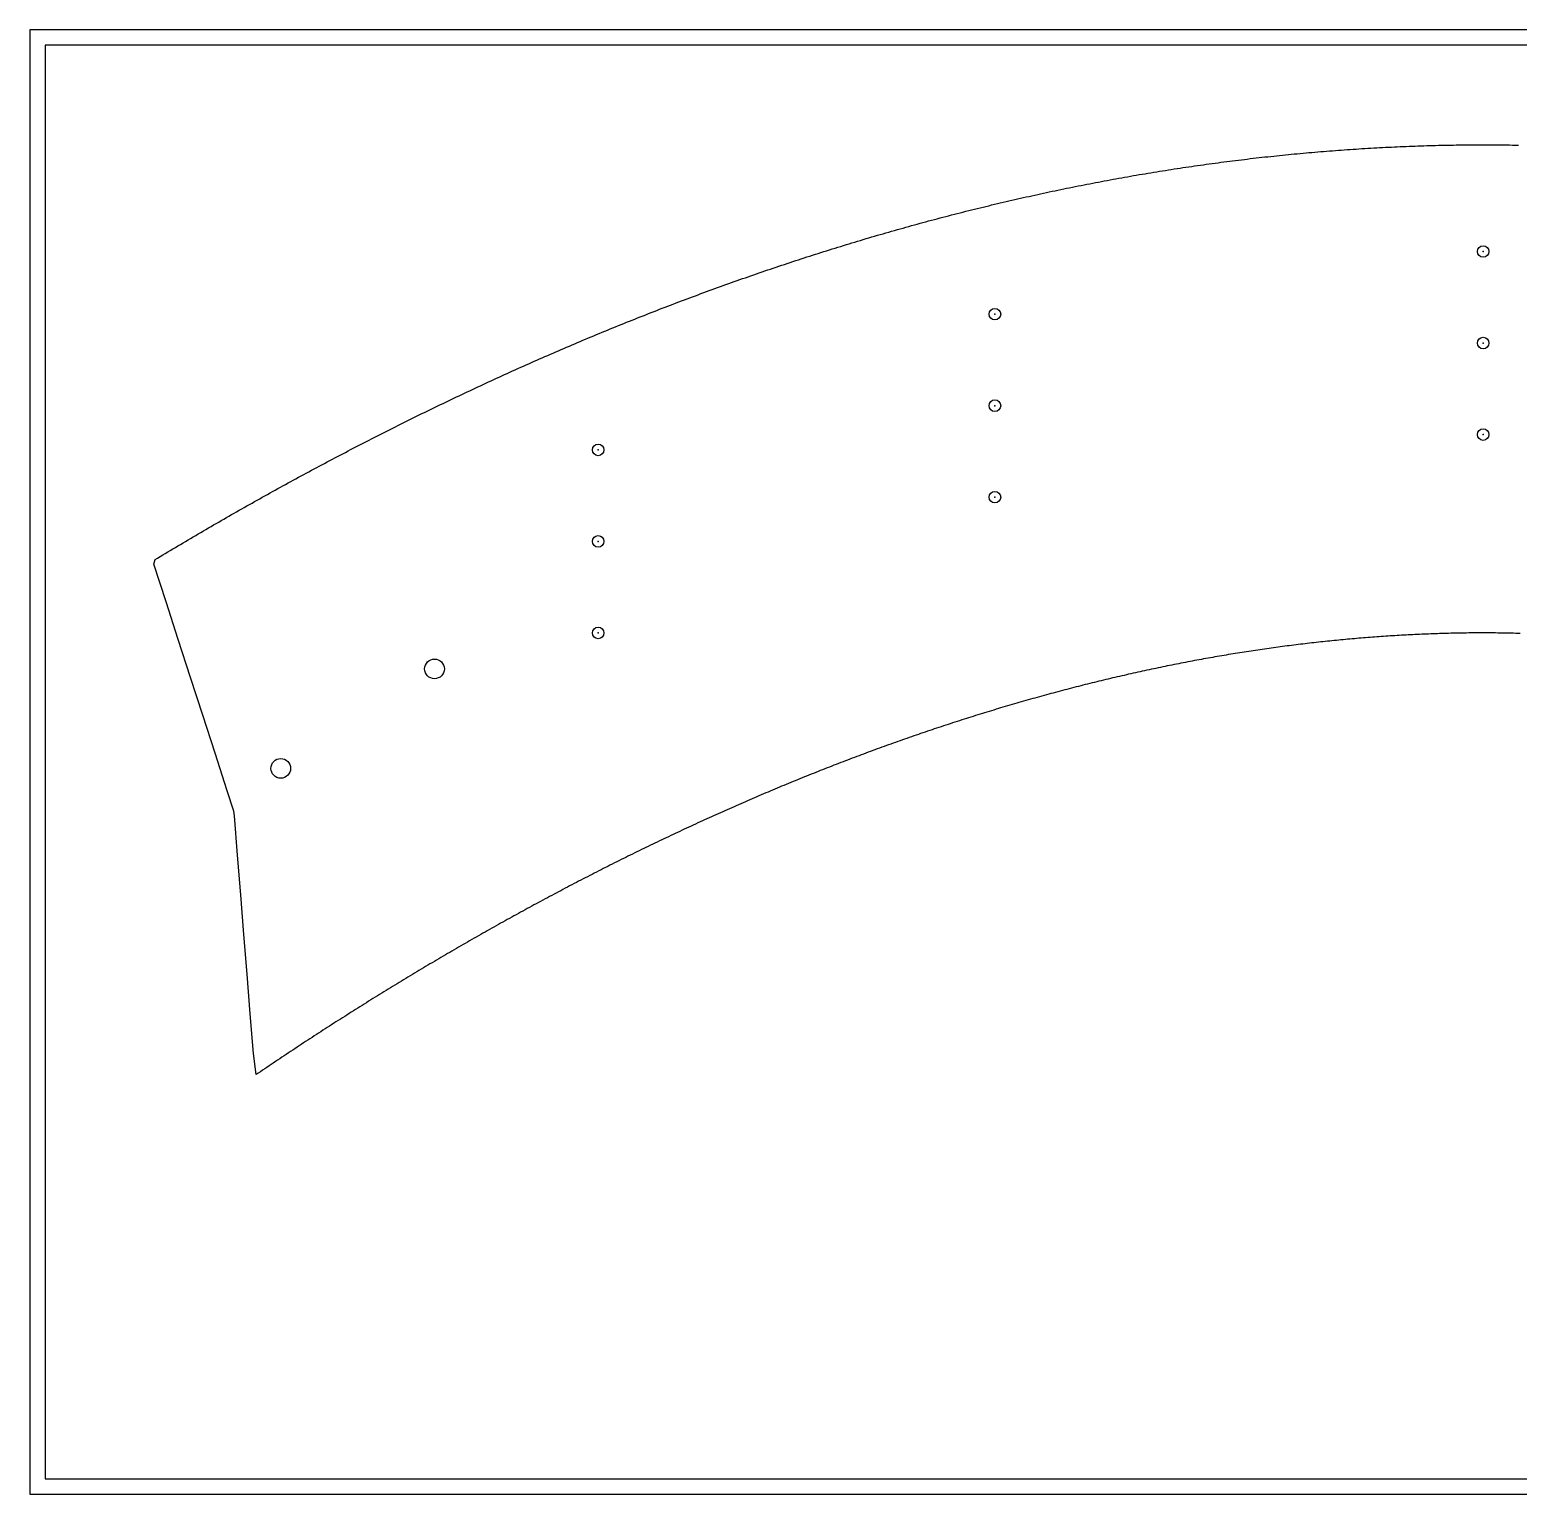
# Model space of a CAD drawing. Extents: x 15 to 497, y 19 to 601.
# Drawn here: x 23.4 to 72.18, y 18.99 to 66.99 of the extents above; entities that cross this region are included whole.
import ezdxf

# ---------------------------------------------------------------- set-up
doc = ezdxf.new("R2010")
doc.units = 0
doc.header["$PDMODE"] = 32
doc.header["$PDSIZE"] = 0.38
doc.layers.get('0').update_dxf_attribs({"linetype": 'CONTINUOUS'})
for name, color, linetype in [('CUT_SHEET', 1, 'CONTINUOUS'), ('DRILLING', 3, 'CONTINUOUS'), ('ENGRAVE', 4, 'CONTINUOUS')]:
    doc.layers.add(name, color=color, linetype=linetype)

# ---------------------------------------------------------------- blocks, each defined once
blk = doc.blocks.new('*U833')
at = {"layer": 'ENGRAVE'}
blk.add_point((0, 0), dxfattribs=at)
blk = doc.blocks.new('*U834')
at = {"layer": 'ENGRAVE', "color": 0, "linetype": 'BYBLOCK'}
for p in [(0, 0), (3, 0), (6, 0)]:
    blk.add_blockref('*U833', p, dxfattribs=at)
blk = doc.blocks.new('*U835')
at = {"layer": 'ENGRAVE'}
blk.add_point((0, 0), dxfattribs=at)
blk = doc.blocks.new('*U836')
at = {"layer": 'ENGRAVE', "color": 0, "linetype": 'BYBLOCK'}
for p in [(0, 0), (3, 0), (6, 0)]:
    blk.add_blockref('*U835', p, dxfattribs=at)
blk = doc.blocks.new('*U837')
at = {"layer": 'ENGRAVE'}
blk.add_point((0, 0), dxfattribs=at)
blk = doc.blocks.new('*U838')
at = {"layer": 'ENGRAVE', "color": 0, "linetype": 'BYBLOCK'}
for p in [(0, 0), (3, 0), (6, 0)]:
    blk.add_blockref('*U837', p, dxfattribs=at)

msp = doc.modelspace()

# ---------------------------------------------------------------- linework, layer by layer
for points in [[(30.1105, 41.2281, 0), (30.0868, 41.3788, 0), (29.8761, 42.0407, 0), (29.475, 43.28, 0), (29.074, 44.5193, 0), (28.673, 45.7585, 0), (28.2719, 46.9978, 0), (27.8709, 48.2371, 0), (27.4699, 49.4764, 0), (27.513, 49.6238, 0), (27.5958, 49.6738, 0), (27.6787, 49.7238, 0), (27.7616, 49.7736, 0), (27.8445, 49.8234, 0), (27.9275, 49.8732, 0), (28.0105, 49.9229, 0), (28.0935, 49.9725, 0), (28.1766, 50.022, 0), (28.2597, 50.0715, 0), (28.3429, 50.1209, 0), (28.4261, 50.1702, 0), (28.5093, 50.2195, 0), (28.5926, 50.2687, 0), (28.676, 50.3179, 0), (28.7593, 50.3669, 0), (28.8427, 50.4159, 0), (28.9262, 50.4649, 0), (29.0097, 50.5137, 0), (29.0932, 50.5625, 0), (29.1767, 50.6113, 0), (29.2603, 50.6599, 0), (29.344, 50.7085, 0), (29.4277, 50.757, 0), (29.5114, 50.8055, 0), (29.5952, 50.8539, 0), (29.679, 50.9022, 0), (29.7628, 50.9504, 0), (29.8467, 50.9986, 0), (29.9306, 51.0467, 0), (30.0146, 51.0948, 0), (30.0986, 51.1427, 0), (30.1826, 51.1906, 0), (30.2667, 51.2385, 0), (30.3508, 51.2862, 0), (30.435, 51.3339, 0), (30.5192, 51.3815, 0), (30.6034, 51.4291, 0), (30.6877, 51.4765, 0), (30.7721, 51.5239, 0), (30.8564, 51.5713, 0), (30.9408, 51.6185, 0), (31.0253, 51.6657, 0), (31.1097, 51.7129, 0), (31.1943, 51.7599, 0), (31.2788, 51.8069, 0), (31.3634, 51.8538, 0), (31.4481, 51.9006, 0), (31.5327, 51.9474, 0), (31.6175, 51.9941, 0), (31.7022, 52.0407, 0), (31.787, 52.0873, 0), (31.8719, 52.1337, 0), (31.9567, 52.1801, 0), (32.0416, 52.2265, 0), (32.1266, 52.2727, 0), (32.2116, 52.3189, 0), (32.2966, 52.365, 0), (32.3817, 52.4111, 0), (32.4668, 52.457, 0), (32.552, 52.5029, 0), (32.6372, 52.5488, 0), (32.7224, 52.5945, 0), (32.8077, 52.6402, 0), (32.893, 52.6858, 0), (32.9784, 52.7313, 0), (33.0638, 52.7768, 0), (33.1492, 52.8221, 0), (33.2347, 52.8674, 0), (33.3202, 52.9127, 0), (33.4057, 52.9578, 0), (33.4913, 53.0029, 0), (33.577, 53.0479, 0), (33.6626, 53.0928, 0), (33.7484, 53.1377, 0), (33.8341, 53.1825, 0), (33.9199, 53.2272, 0), (34.0057, 53.2718, 0), (34.0916, 53.3164, 0), (34.1775, 53.3609, 0), (34.2635, 53.4053, 0), (34.3494, 53.4496, 0), (34.4355, 53.4938, 0), (34.5215, 53.538, 0), (34.6076, 53.5821, 0), (34.6938, 53.6261, 0), (34.78, 53.6701, 0), (34.8662, 53.714, 0), (34.9525, 53.7578, 0), (35.0388, 53.8015, 0), (35.1251, 53.8451, 0), (35.2115, 53.8887, 0), (35.2979, 53.9322, 0), (35.3844, 53.9756, 0), (35.4709, 54.0189, 0), (35.5574, 54.0621, 0), (35.644, 54.1053, 0), (35.7306, 54.1484, 0), (35.8173, 54.1914, 0), (35.904, 54.2343, 0), (35.9907, 54.2772, 0), (36.0775, 54.32, 0), (36.1643, 54.3627, 0), (36.2511, 54.4053, 0), (36.338, 54.4478, 0), (36.4249, 54.4903, 0), (36.5119, 54.5327, 0), (36.5989, 54.575, 0), (36.6859, 54.6172, 0), (36.773, 54.6593, 0), (36.8601, 54.7014, 0), (36.9473, 54.7433, 0), (37.0345, 54.7852, 0), (37.1217, 54.827, 0), (37.209, 54.8688, 0), (37.2963, 54.9104, 0), (37.3837, 54.952, 0), (37.4711, 54.9935, 0), (37.5585, 55.0349, 0), (37.646, 55.0762, 0), (37.7335, 55.1174, 0), (37.821, 55.1586, 0), (37.9086, 55.1997, 0), (37.9962, 55.2407, 0), (38.0839, 55.2816, 0), (38.1716, 55.3224, 0), (38.2593, 55.3632, 0), (38.3471, 55.4038, 0), (38.4349, 55.4444, 0), (38.5227, 55.4849, 0), (38.6106, 55.5253, 0), (38.6985, 55.5656, 0), (38.7865, 55.6059, 0), (38.8745, 55.646, 0), (38.9625, 55.6861, 0), (39.0506, 55.7261, 0), (39.1387, 55.766, 0), (39.2269, 55.8058, 0), (39.3151, 55.8455, 0), (39.4033, 55.8852, 0), (39.4916, 55.9247, 0), (39.5799, 55.9642, 0), (39.6682, 56.0036, 0), (39.7566, 56.0429, 0), (39.845, 56.0821, 0), (39.9334, 56.1212, 0), (40.0219, 56.1603, 0), (40.1105, 56.1992, 0), (40.199, 56.2381, 0), (40.2876, 56.2769, 0), (40.3763, 56.3156, 0), (40.4649, 56.3542, 0), (40.5537, 56.3927, 0), (40.6424, 56.4312, 0), (40.7312, 56.4695, 0), (40.82, 56.5078, 0), (40.9089, 56.5459, 0), (40.9978, 56.584, 0), (41.0867, 56.622, 0), (41.1757, 56.6599, 0), (41.2647, 56.6977, 0), (41.3538, 56.7355, 0), (41.4428, 56.7731, 0), (41.532, 56.8107, 0), (41.6211, 56.8481, 0), (41.7103, 56.8855, 0), (41.7996, 56.9228, 0), (41.8888, 56.96, 0), (41.9781, 56.9971, 0), (42.0675, 57.0341, 0), (42.1569, 57.071, 0), (42.2463, 57.1078, 0), (42.3357, 57.1446, 0), (42.4252, 57.1812, 0), (42.5148, 57.2178, 0), (42.6043, 57.2542, 0), (42.6939, 57.2906, 0), (42.7836, 57.3269, 0), (42.8732, 57.3631, 0), (42.9629, 57.3992, 0), (43.0527, 57.4352, 0), (43.1425, 57.4711, 0), (43.2323, 57.5069, 0), (43.3222, 57.5426, 0), (43.4121, 57.5783, 0), (43.502, 57.6138, 0), (43.592, 57.6493, 0), (43.682, 57.6846, 0), (43.772, 57.7199, 0), (43.8621, 57.7551, 0), (43.9522, 57.7902, 0), (44.0423, 57.8251, 0), (44.1325, 57.86, 0), (44.2227, 57.8948, 0), (44.313, 57.9295, 0), (44.4033, 57.9641, 0), (44.4936, 57.9987, 0), (44.584, 58.0331, 0), (44.6744, 58.0674, 0), (44.7648, 58.1016, 0), (44.8553, 58.1358, 0), (44.9458, 58.1698, 0), (45.0363, 58.2037, 0), (45.1269, 58.2376, 0), (45.2175, 58.2713, 0), (45.3082, 58.305, 0), (45.3989, 58.3385, 0), (45.4896, 58.372, 0), (45.5804, 58.4054, 0), (45.6712, 58.4386, 0), (45.762, 58.4718, 0), (45.8529, 58.5049, 0), (45.9438, 58.5378, 0), (46.0347, 58.5707, 0), (46.1257, 58.6035, 0), (46.2167, 58.6362, 0), (46.3077, 58.6688, 0), (46.3988, 58.7012, 0), (46.4899, 58.7336, 0), (46.5811, 58.7659, 0), (46.6723, 58.7981, 0), (46.7635, 58.8302, 0), (46.8548, 58.8622, 0), (46.9461, 58.8941, 0), (47.0374, 58.9259, 0), (47.1288, 58.9575, 0), (47.2202, 58.9891, 0), (47.3116, 59.0206, 0), (47.4031, 59.052, 0), (47.4946, 59.0833, 0), (47.5861, 59.1145, 0), (47.6777, 59.1456, 0), (47.7693, 59.1766, 0), (47.861, 59.2075, 0), (47.9526, 59.2383, 0), (48.0444, 59.2689, 0), (48.1361, 59.2995, 0), (48.2279, 59.33, 0), (48.3197, 59.3604, 0), (48.4116, 59.3907, 0), (48.5035, 59.4208, 0), (48.5954, 59.4509, 0), (48.6874, 59.4809, 0), (48.7794, 59.5107, 0), (48.8714, 59.5405, 0), (48.9635, 59.5702, 0), (49.0556, 59.5997, 0), (49.1477, 59.6292, 0), (49.2399, 59.6585, 0), (49.3321, 59.6878, 0), (49.4243, 59.7169, 0), (49.5166, 59.7459, 0), (49.6089, 59.7749, 0), (49.7013, 59.8037, 0), (49.7937, 59.8324, 0), (49.8861, 59.861, 0), (49.9785, 59.8896, 0), (50.071, 59.918, 0), (50.1635, 59.9463, 0), (50.2561, 59.9745, 0), (50.3487, 60.0026, 0), (50.4413, 60.0305, 0), (50.534, 60.0584, 0), (50.6267, 60.0862, 0), (50.7194, 60.1139, 0), (50.8121, 60.1414, 0), (50.9049, 60.1689, 0), (50.9978, 60.1962, 0), (51.0906, 60.2235, 0), (51.1835, 60.2506, 0), (51.2765, 60.2776, 0), (51.3694, 60.3045, 0), (51.4624, 60.3313, 0), (51.5555, 60.358, 0), (51.6485, 60.3846, 0), (51.7416, 60.4111, 0), (51.8348, 60.4375, 0), (51.9279, 60.4637, 0), (52.0211, 60.4899, 0), (52.1144, 60.5159, 0), (52.2076, 60.5419, 0), (52.3009, 60.5677, 0), (52.3942, 60.5934, 0), (52.4876, 60.619, 0), (52.581, 60.6445, 0), (52.6744, 60.6699, 0), (52.7678, 60.6951, 0), (52.8613, 60.7203, 0), (52.9548, 60.7453, 0), (53.0484, 60.7703, 0), (53.142, 60.7951, 0), (53.2356, 60.8198, 0), (53.3292, 60.8444, 0), (53.4229, 60.8688, 0), (53.5166, 60.8932, 0), (53.6103, 60.9175, 0), (53.7041, 60.9416, 0), (53.7978, 60.9656, 0), (53.8917, 60.9895, 0), (53.9855, 61.0133, 0), (54.0794, 61.037, 0), (54.1733, 61.0606, 0), (54.2672, 61.084, 0), (54.3612, 61.1074, 0), (54.4552, 61.1306, 0), (54.5492, 61.1537, 0), (54.6432, 61.1767, 0), (54.7373, 61.1995, 0), (54.8314, 61.2223, 0), (54.9256, 61.2449, 0), (55.0197, 61.2674, 0), (55.1139, 61.2898, 0), (55.2081, 61.3121, 0), (55.3024, 61.3343, 0), (55.3967, 61.3563, 0), (55.491, 61.3783, 0), (55.5853, 61.4001, 0), (55.6796, 61.4218, 0), (55.774, 61.4433, 0), (55.8684, 61.4648, 0), (55.9629, 61.4861, 0), (56.0573, 61.5074, 0), (56.1518, 61.5284, 0), (56.2463, 61.5494, 0), (56.3409, 61.5703, 0), (56.4354, 61.591, 0), (56.53, 61.6116, 0), (56.6246, 61.6321, 0), (56.7193, 61.6525, 0), (56.8139, 61.6727, 0), (56.9086, 61.6929, 0), (57.0033, 61.7129, 0), (57.0981, 61.7328, 0), (57.1929, 61.7525, 0), (57.2877, 61.7722, 0), (57.3825, 61.7917, 0), (57.4773, 61.8111, 0), (57.5722, 61.8303, 0), (57.6671, 61.8495, 0), (57.762, 61.8685, 0), (57.8569, 61.8874, 0), (57.9519, 61.9062, 0), (58.0469, 61.9248, 0), (58.1419, 61.9434, 0), (58.2369, 61.9618, 0), (58.3319, 61.98, 0), (58.427, 61.9982, 0), (58.5221, 62.0162, 0), (58.6172, 62.0341, 0), (58.7124, 62.0519, 0), (58.8075, 62.0695, 0), (58.9027, 62.087, 0), (58.9979, 62.1044, 0), (59.0932, 62.1217, 0), (59.1884, 62.1388, 0), (59.2837, 62.1558, 0), (59.379, 62.1727, 0), (59.4743, 62.1895, 0), (59.5697, 62.2061, 0), (59.665, 62.2226, 0), (59.7604, 62.239, 0), (59.8558, 62.2552, 0), (59.9512, 62.2713, 0), (60.0467, 62.2873, 0), (60.1421, 62.3031, 0), (60.2376, 62.3189, 0), (60.3331, 62.3345, 0), (60.4286, 62.3499, 0), (60.5242, 62.3653, 0), (60.6197, 62.3805, 0), (60.7153, 62.3955, 0), (60.8109, 62.4105, 0), (60.9066, 62.4253, 0), (61.0022, 62.4399, 0), (61.0979, 62.4545, 0), (61.1935, 62.4689, 0), (61.2892, 62.4832, 0), (61.3849, 62.4973, 0), (61.4807, 62.5113, 0), (61.5764, 62.5252, 0), (61.6722, 62.539, 0), (61.768, 62.5526, 0), (61.8638, 62.566, 0), (61.9596, 62.5794, 0), (62.0555, 62.5926, 0), (62.1513, 62.6057, 0), (62.2472, 62.6186, 0), (62.3431, 62.6314, 0), (62.439, 62.6441, 0), (62.5349, 62.6566, 0), (62.6309, 62.669, 0), (62.7268, 62.6813, 0), (62.8228, 62.6934, 0), (62.9188, 62.7054, 0), (63.0148, 62.7173, 0), (63.1108, 62.729, 0), (63.2069, 62.7406, 0), (63.3029, 62.752, 0), (63.399, 62.7633, 0), (63.4951, 62.7745, 0), (63.5912, 62.7855, 0), (63.6873, 62.7965, 0), (63.7834, 62.8072, 0), (63.8796, 62.8178, 0), (63.9757, 62.8283, 0), (64.0719, 62.8387, 0), (64.1681, 62.8489, 0), (64.2643, 62.859, 0), (64.3605, 62.8689, 0), (64.4567, 62.8787, 0), (64.553, 62.8884, 0), (64.6492, 62.8979, 0), (64.7455, 62.9073, 0), (64.8418, 62.9166, 0), (64.9381, 62.9257, 0), (65.0344, 62.9347, 0), (65.1307, 62.9435, 0), (65.227, 62.9522, 0), (65.3234, 62.9608, 0), (65.4198, 62.9692, 0), (65.5161, 62.9775, 0), (65.6125, 62.9857, 0), (65.7089, 62.9937, 0), (65.8053, 63.0016, 0), (65.9017, 63.0093, 0), (65.9981, 63.0169, 0), (66.0946, 63.0244, 0), (66.191, 63.0317, 0), (66.2875, 63.0389, 0), (66.384, 63.0459, 0), (66.4804, 63.0528, 0), (66.5769, 63.0596, 0), (66.6734, 63.0663, 0), (66.7699, 63.0727, 0), (66.8665, 63.0791, 0), (66.963, 63.0853, 0), (67.0595, 63.0914, 0), (67.1561, 63.0973, 0), (67.2526, 63.1031, 0), (67.3492, 63.1088, 0), (67.4458, 63.1143, 0), (67.5424, 63.1197, 0), (67.6389, 63.1249, 0), (67.7355, 63.13, 0), (67.8322, 63.135, 0), (67.9288, 63.1398, 0), (68.0254, 63.1445, 0), (68.122, 63.1491, 0), (68.2187, 63.1535, 0), (68.3153, 63.1577, 0), (68.412, 63.1618, 0), (68.5086, 63.1658, 0), (68.6053, 63.1697, 0), (68.702, 63.1734, 0), (68.7986, 63.1769, 0), (68.8953, 63.1804, 0), (68.992, 63.1837, 0), (69.0887, 63.1868, 0), (69.1854, 63.1898, 0), (69.2821, 63.1927, 0), (69.3788, 63.1954, 0), (69.4756, 63.198, 0), (69.5723, 63.2004, 0), (69.669, 63.2027, 0), (69.7658, 63.2049, 0), (69.8625, 63.2069, 0), (69.9592, 63.2088, 0), (70.056, 63.2105, 0), (70.1528, 63.2121, 0), (70.2495, 63.2135, 0), (70.3463, 63.2149, 0), (70.443, 63.216, 0), (70.5398, 63.2171, 0), (70.6366, 63.2179, 0), (70.7334, 63.2187, 0), (70.8301, 63.2193, 0), (70.9269, 63.2198, 0), (71.0237, 63.2201, 0), (71.1205, 63.2198, 0), (71.2173, 63.2194, 0), (71.314, 63.2188, 0), (71.4108, 63.2181, 0), (71.5076, 63.2172, 0), (71.6044, 63.2162, 0), (71.7011, 63.2151, 0), (71.7979, 63.2138, 0), (71.8946, 63.2123, 0), (71.9914, 63.2108, 0), (72.0882, 63.209, 0), (72.1849, 63.2072, 0)], [(72.2473, 47.2013, 0), (72.1739, 47.2033, 0), (72.1004, 47.2052, 0), (72.027, 47.2069, 0), (71.9535, 47.2085, 0), (71.8801, 47.2101, 0), (71.8067, 47.2115, 0), (71.7333, 47.2128, 0), (71.6599, 47.214, 0), (71.5864, 47.2151, 0), (71.513, 47.2161, 0), (71.4397, 47.217, 0), (71.3663, 47.2178, 0), (71.293, 47.2185, 0), (71.2198, 47.2191, 0), (71.1466, 47.2195, 0), (71.0735, 47.2199, 0), (71.0004, 47.2199, 0), (70.9273, 47.2196, 0), (70.8541, 47.2191, 0), (70.7809, 47.2186, 0), (70.7076, 47.2179, 0), (70.6342, 47.2172, 0), (70.5608, 47.2163, 0), (70.4874, 47.2153, 0), (70.414, 47.2142, 0), (70.3406, 47.213, 0), (70.2672, 47.2117, 0), (70.1938, 47.2103, 0), (70.1203, 47.2088, 0), (70.0469, 47.2072, 0), (69.9735, 47.2054, 0), (69.9, 47.2036, 0), (69.8266, 47.2016, 0), (69.7531, 47.1996, 0), (69.6796, 47.1974, 0), (69.6062, 47.1952, 0), (69.5327, 47.1928, 0), (69.4592, 47.1903, 0), (69.3857, 47.1877, 0), (69.3122, 47.185, 0), (69.2388, 47.1822, 0), (69.1653, 47.1793, 0), (69.0918, 47.1763, 0), (69.0183, 47.1732, 0), (68.9448, 47.1699, 0), (68.8712, 47.1666, 0), (68.7977, 47.1632, 0), (68.7242, 47.1596, 0), (68.6507, 47.1559, 0), (68.5772, 47.1522, 0), (68.5036, 47.1483, 0), (68.4301, 47.1443, 0), (68.3566, 47.1403, 0), (68.2831, 47.1361, 0), (68.2095, 47.1318, 0), (68.136, 47.1274, 0), (68.0624, 47.1229, 0), (67.9889, 47.1182, 0), (67.9154, 47.1135, 0), (67.8418, 47.1087, 0), (67.7683, 47.1038, 0), (67.6947, 47.0987, 0), (67.6212, 47.0936, 0), (67.5476, 47.0883, 0), (67.4741, 47.0829, 0), (67.4005, 47.0775, 0), (67.327, 47.0719, 0), (67.2534, 47.0662, 0), (67.1799, 47.0604, 0), (67.1063, 47.0546, 0), (67.0327, 47.0486, 0), (66.9592, 47.0424, 0), (66.8856, 47.0362, 0), (66.8121, 47.0299, 0), (66.7385, 47.0235, 0), (66.665, 47.017, 0), (66.5914, 47.0103, 0), (66.5179, 47.0036, 0), (66.4443, 46.9968, 0), (66.3708, 46.9898, 0), (66.2972, 46.9827, 0), (66.2237, 46.9756, 0), (66.1502, 46.9683, 0), (66.0766, 46.9609, 0), (66.0031, 46.9535, 0), (65.9296, 46.9459, 0), (65.856, 46.9382, 0), (65.7825, 46.9304, 0), (65.709, 46.9225, 0), (65.6355, 46.9145, 0), (65.5619, 46.9063, 0), (65.4884, 46.8981, 0), (65.4149, 46.8898, 0), (65.3413, 46.8814, 0), (65.2678, 46.8728, 0), (65.1943, 46.8642, 0), (65.1207, 46.8554, 0), (65.0472, 46.8466, 0), (64.9736, 46.8376, 0), (64.9001, 46.8285, 0), (64.8265, 46.8193, 0), (64.7529, 46.81, 0), (64.6793, 46.8007, 0), (64.6057, 46.7912, 0), (64.5321, 46.7816, 0), (64.4585, 46.7718, 0), (64.3849, 46.762, 0), (64.3113, 46.7521, 0), (64.2376, 46.7421, 0), (64.164, 46.7319, 0), (64.0903, 46.7217, 0), (64.0166, 46.7113, 0), (63.9429, 46.7009, 0), (63.8692, 46.6903, 0), (63.7955, 46.6796, 0), (63.7217, 46.6689, 0), (63.648, 46.658, 0), (63.5742, 46.647, 0), (63.5004, 46.6359, 0), (63.4266, 46.6247, 0), (63.3528, 46.6134, 0), (63.279, 46.6019, 0), (63.2051, 46.5904, 0), (63.1312, 46.5788, 0), (63.0573, 46.567, 0), (62.9834, 46.5552, 0), (62.9094, 46.5432, 0), (62.8355, 46.5312, 0), (62.7615, 46.519, 0), (62.6875, 46.5067, 0), (62.6134, 46.4943, 0), (62.5394, 46.4819, 0), (62.4653, 46.4693, 0), (62.3912, 46.4565, 0), (62.317, 46.4437, 0), (62.2429, 46.4308, 0), (62.1687, 46.4178, 0), (62.0945, 46.4047, 0), (62.0203, 46.3914, 0), (61.9461, 46.3781, 0), (61.8718, 46.3646, 0), (61.7976, 46.3511, 0), (61.7233, 46.3374, 0), (61.649, 46.3237, 0), (61.5747, 46.3098, 0), (61.5004, 46.2958, 0), (61.4261, 46.2817, 0), (61.3517, 46.2675, 0), (61.2773, 46.2533, 0), (61.203, 46.2389, 0), (61.1286, 46.2244, 0), (61.0541, 46.2098, 0), (60.9797, 46.195, 0), (60.9053, 46.1802, 0), (60.8308, 46.1653, 0), (60.7564, 46.1503, 0), (60.6819, 46.1352, 0), (60.6074, 46.12, 0), (60.5329, 46.1046, 0), (60.4584, 46.0892, 0), (60.3838, 46.0737, 0), (60.3093, 46.058, 0), (60.2347, 46.0423, 0), (60.1601, 46.0264, 0), (60.0856, 46.0105, 0), (60.011, 45.9944, 0), (59.9364, 45.9783, 0), (59.8617, 45.962, 0), (59.7871, 45.9457, 0), (59.7125, 45.9292, 0), (59.6378, 45.9126, 0), (59.5631, 45.896, 0), (59.4885, 45.8792, 0), (59.4138, 45.8624, 0), (59.3391, 45.8454, 0), (59.2644, 45.8283, 0), (59.1897, 45.8111, 0), (59.1149, 45.7939, 0), (59.0402, 45.7765, 0), (58.9655, 45.759, 0), (58.8907, 45.7415, 0), (58.816, 45.7238, 0), (58.7412, 45.706, 0), (58.6664, 45.6881, 0), (58.5916, 45.6702, 0), (58.5168, 45.6521, 0), (58.442, 45.6339, 0), (58.3672, 45.6156, 0), (58.2924, 45.5973, 0), (58.2176, 45.5788, 0), (58.1427, 45.5602, 0), (58.0679, 45.5415, 0), (57.993, 45.5228, 0), (57.9182, 45.5039, 0), (57.8433, 45.4849, 0), (57.7684, 45.4659, 0), (57.6936, 45.4467, 0), (57.6187, 45.4274, 0), (57.5438, 45.4081, 0), (57.4689, 45.3886, 0), (57.394, 45.369, 0), (57.3191, 45.3494, 0), (57.2442, 45.3296, 0), (57.1693, 45.3098, 0), (57.0944, 45.2898, 0), (57.0194, 45.2698, 0), (56.9445, 45.2496, 0), (56.8696, 45.2294, 0), (56.7946, 45.209, 0), (56.7197, 45.1886, 0), (56.6448, 45.1681, 0), (56.5698, 45.1474, 0), (56.4949, 45.1267, 0), (56.4199, 45.1059, 0), (56.345, 45.085, 0), (56.27, 45.0639, 0), (56.195, 45.0428, 0), (56.1201, 45.0216, 0), (56.0451, 45.0003, 0), (55.9701, 44.9789, 0), (55.8952, 44.9574, 0), (55.8202, 44.9358, 0), (55.7452, 44.9141, 0), (55.6703, 44.8924, 0), (55.5953, 44.8705, 0), (55.5203, 44.8485, 0), (55.4453, 44.8264, 0), (55.3704, 44.8043, 0), (55.2954, 44.782, 0), (55.2204, 44.7597, 0), (55.1454, 44.7372, 0), (55.0705, 44.7147, 0), (54.9955, 44.692, 0), (54.9205, 44.6693, 0), (54.8456, 44.6465, 0), (54.7706, 44.6236, 0), (54.6956, 44.6006, 0), (54.6206, 44.5775, 0), (54.5457, 44.5543, 0), (54.4707, 44.531, 0), (54.3957, 44.5076, 0), (54.3208, 44.4841, 0), (54.2458, 44.4605, 0), (54.1709, 44.4369, 0), (54.0959, 44.4131, 0), (54.021, 44.3893, 0), (53.946, 44.3653, 0), (53.8711, 44.3413, 0), (53.7961, 44.3172, 0), (53.7212, 44.293, 0), (53.6463, 44.2686, 0), (53.5713, 44.2442, 0), (53.4964, 44.2197, 0), (53.4215, 44.1952, 0), (53.3466, 44.1705, 0), (53.2717, 44.1457, 0), (53.1968, 44.1209, 0), (53.1219, 44.0959, 0), (53.047, 44.0709, 0), (52.9721, 44.0457, 0), (52.8972, 44.0205, 0), (52.8223, 43.9952, 0), (52.7474, 43.9698, 0), (52.6726, 43.9443, 0), (52.5977, 43.9187, 0), (52.5229, 43.8931, 0), (52.448, 43.8673, 0), (52.3732, 43.8415, 0), (52.2984, 43.8155, 0), (52.2235, 43.7895, 0), (52.1487, 43.7634, 0), (52.0739, 43.7372, 0), (51.9991, 43.7109, 0), (51.9243, 43.6845, 0), (51.8495, 43.658, 0), (51.7748, 43.6314, 0), (51.7, 43.6048, 0), (51.6252, 43.578, 0), (51.5505, 43.5512, 0), (51.4757, 43.5243, 0), (51.401, 43.4973, 0), (51.3262, 43.4702, 0), (51.2515, 43.443, 0), (51.1768, 43.4157, 0), (51.102, 43.3883, 0), (51.0273, 43.3609, 0), (50.9526, 43.3333, 0), (50.8779, 43.3057, 0), (50.8032, 43.278, 0), (50.7285, 43.2502, 0), (50.6538, 43.2223, 0), (50.5791, 43.1943, 0), (50.5044, 43.1662, 0), (50.4298, 43.138, 0), (50.3551, 43.1098, 0), (50.2804, 43.0815, 0), (50.2058, 43.053, 0), (50.1312, 43.0245, 0), (50.0565, 42.9959, 0), (49.9819, 42.9672, 0), (49.9073, 42.9385, 0), (49.8326, 42.9096, 0), (49.758, 42.8807, 0), (49.6834, 42.8516, 0), (49.6088, 42.8225, 0), (49.5343, 42.7933, 0), (49.4597, 42.764, 0), (49.3851, 42.7346, 0), (49.3105, 42.7052, 0), (49.236, 42.6756, 0), (49.1614, 42.646, 0), (49.0869, 42.6163, 0), (49.0124, 42.5865, 0), (48.9378, 42.5566, 0), (48.8633, 42.5266, 0), (48.7888, 42.4965, 0), (48.7143, 42.4664, 0), (48.6398, 42.4362, 0), (48.5653, 42.4058, 0), (48.4908, 42.3754, 0), (48.4164, 42.3449, 0), (48.3419, 42.3144, 0), (48.2675, 42.2837, 0), (48.193, 42.253, 0), (48.1186, 42.2221, 0), (48.0442, 42.1912, 0), (47.9697, 42.1602, 0), (47.8953, 42.1292, 0), (47.8209, 42.098, 0), (47.7465, 42.0668, 0), (47.6722, 42.0354, 0), (47.5978, 42.004, 0), (47.5234, 41.9725, 0), (47.4491, 41.9409, 0), (47.3747, 41.9093, 0), (47.3004, 41.8775, 0), (47.2261, 41.8457, 0), (47.1517, 41.8138, 0), (47.0774, 41.7818, 0), (47.0031, 41.7497, 0), (46.9289, 41.7176, 0), (46.8546, 41.6853, 0), (46.7803, 41.653, 0), (46.7061, 41.6206, 0), (46.6318, 41.5881, 0), (46.5576, 41.5555, 0), (46.4833, 41.5229, 0), (46.4091, 41.4901, 0), (46.3349, 41.4573, 0), (46.2607, 41.4244, 0), (46.1865, 41.3914, 0), (46.1124, 41.3584, 0), (46.0382, 41.3252, 0), (45.964, 41.292, 0), (45.8899, 41.2587, 0), (45.8158, 41.2253, 0), (45.7416, 41.1918, 0), (45.6675, 41.1583, 0), (45.5934, 41.1247, 0), (45.5193, 41.0909, 0), (45.4453, 41.0572, 0), (45.3712, 41.0233, 0), (45.2971, 40.9893, 0), (45.2231, 40.9553, 0), (45.1491, 40.9212, 0), (45.0751, 40.887, 0), (45.001, 40.8527, 0), (44.927, 40.8184, 0), (44.8531, 40.7839, 0), (44.7791, 40.7494, 0), (44.7051, 40.7148, 0), (44.6312, 40.6802, 0), (44.5572, 40.6454, 0), (44.4833, 40.6106, 0), (44.4094, 40.5757, 0), (44.3355, 40.5407, 0), (44.2616, 40.5056, 0), (44.1877, 40.4705, 0), (44.1139, 40.4353, 0), (44.04, 40.4, 0), (43.9662, 40.3646, 0), (43.8924, 40.3291, 0), (43.8185, 40.2936, 0), (43.7447, 40.258, 0), (43.671, 40.2223, 0), (43.5972, 40.1865, 0), (43.5234, 40.1507, 0), (43.4497, 40.1148, 0), (43.3759, 40.0788, 0), (43.3022, 40.0427, 0), (43.2285, 40.0065, 0), (43.1548, 39.9703, 0), (43.0811, 39.934, 0), (43.0074, 39.8976, 0), (42.9338, 39.8611, 0), (42.8602, 39.8246, 0), (42.7865, 39.788, 0), (42.7129, 39.7513, 0), (42.6393, 39.7145, 0), (42.5657, 39.6777, 0), (42.4921, 39.6408, 0), (42.4186, 39.6038, 0), (42.345, 39.5667, 0), (42.2715, 39.5295, 0), (42.198, 39.4923, 0), (42.1245, 39.455, 0), (42.051, 39.4176, 0), (41.9775, 39.3802, 0), (41.9041, 39.3427, 0), (41.8306, 39.3051, 0), (41.7572, 39.2674, 0), (41.6838, 39.2296, 0), (41.6104, 39.1918, 0), (41.537, 39.1539, 0), (41.4636, 39.1159, 0), (41.3903, 39.0779, 0), (41.3169, 39.0397, 0), (41.2436, 39.0015, 0), (41.1703, 38.9633, 0), (41.097, 38.9249, 0), (41.0238, 38.8865, 0), (40.9505, 38.848, 0), (40.8773, 38.8095, 0), (40.8041, 38.7708, 0), (40.7309, 38.7321, 0), (40.6577, 38.6934, 0), (40.5846, 38.6545, 0), (40.5114, 38.6156, 0), (40.4383, 38.5766, 0), (40.3652, 38.5375, 0), (40.2921, 38.4984, 0), (40.2191, 38.4592, 0), (40.146, 38.4199, 0), (40.073, 38.3806, 0), (40, 38.3412, 0), (39.927, 38.3017, 0), (39.8541, 38.2621, 0), (39.7811, 38.2225, 0), (39.7082, 38.1828, 0), (39.6353, 38.143, 0), (39.5624, 38.1032, 0), (39.4895, 38.0633, 0), (39.4167, 38.0233, 0), (39.3439, 37.9832, 0), (39.271, 37.9431, 0), (39.1982, 37.9029, 0), (39.1255, 37.8627, 0), (39.0527, 37.8223, 0), (38.98, 37.7819, 0), (38.9073, 37.7415, 0), (38.8346, 37.7009, 0), (38.7619, 37.6603, 0), (38.6892, 37.6196, 0), (38.6166, 37.5789, 0), (38.544, 37.5381, 0), (38.4714, 37.4972, 0), (38.3988, 37.4562, 0), (38.3262, 37.4152, 0), (38.2537, 37.3741, 0), (38.1812, 37.3329, 0), (38.1087, 37.2917, 0), (38.0362, 37.2504, 0), (37.9637, 37.209, 0), (37.8913, 37.1676, 0), (37.8189, 37.1261, 0), (37.7465, 37.0845, 0), (37.6741, 37.0429, 0), (37.6017, 37.0012, 0), (37.5294, 36.9594, 0), (37.457, 36.9175, 0), (37.3847, 36.8756, 0), (37.3125, 36.8336, 0), (37.2402, 36.7916, 0), (37.1679, 36.7495, 0), (37.0957, 36.7073, 0), (37.0235, 36.665, 0), (36.9513, 36.6227, 0), (36.8792, 36.5803, 0), (36.807, 36.5379, 0), (36.7349, 36.4953, 0), (36.6628, 36.4527, 0), (36.5907, 36.4101, 0), (36.5187, 36.3674, 0), (36.4466, 36.3246, 0), (36.3746, 36.2817, 0), (36.3026, 36.2388, 0), (36.2306, 36.1958, 0), (36.1586, 36.1527, 0), (36.0867, 36.1096, 0), (36.0148, 36.0664, 0), (35.9429, 36.0232, 0), (35.871, 35.9799, 0), (35.7991, 35.9365, 0), (35.7273, 35.893, 0), (35.6555, 35.8495, 0), (35.5837, 35.8059, 0), (35.5119, 35.7623, 0), (35.4402, 35.7186, 0), (35.3684, 35.6748, 0), (35.2967, 35.6309, 0), (35.225, 35.587, 0), (35.1534, 35.543, 0), (35.0817, 35.499, 0), (35.0101, 35.4549, 0), (34.9385, 35.4107, 0), (34.8669, 35.3665, 0), (34.7953, 35.3222, 0), (34.7238, 35.2778, 0), (34.6522, 35.2334, 0), (34.5807, 35.1889, 0), (34.5092, 35.1443, 0), (34.4378, 35.0997, 0), (34.3663, 35.055, 0), (34.2949, 35.0103, 0), (34.2235, 34.9654, 0), (34.1521, 34.9206, 0), (34.0808, 34.8756, 0), (34.0094, 34.8306, 0), (33.9381, 34.7855, 0), (33.8668, 34.7404, 0), (33.7956, 34.6952, 0), (33.7243, 34.6499, 0), (33.6531, 34.6046, 0), (33.5819, 34.5592, 0), (33.5107, 34.5138, 0), (33.4395, 34.4682, 0), (33.3684, 34.4227, 0), (33.2973, 34.377, 0), (33.2262, 34.3313, 0), (33.1551, 34.2855, 0), (33.084, 34.2397, 0), (33.013, 34.1938, 0), (32.942, 34.1479, 0), (32.871, 34.1018, 0), (32.8, 34.0558, 0), (32.7291, 34.0096, 0), (32.6581, 33.9634, 0), (32.5872, 33.9171, 0), (32.5164, 33.8708, 0), (32.4455, 33.8244, 0), (32.3747, 33.778, 0), (32.3038, 33.7315, 0), (32.2331, 33.6849, 0), (32.1623, 33.6382, 0), (32.0915, 33.5915, 0), (32.0208, 33.5448, 0), (31.9501, 33.498, 0), (31.8794, 33.4511, 0), (31.8087, 33.4041, 0), (31.7381, 33.3571, 0), (31.6675, 33.3101, 0), (31.5969, 33.2629, 0), (31.5263, 33.2157, 0), (31.4558, 33.1685, 0), (31.3852, 33.1212, 0), (31.3147, 33.0738, 0), (31.2443, 33.0264, 0), (31.1738, 32.9789, 0), (31.1034, 32.9313, 0), (31.0329, 32.8837, 0), (30.9625, 32.8361, 0), (30.8922, 32.7883, 0), (30.8218, 32.7405, 0), (30.733, 33.4377, 0), (30.6293, 34.7361, 0), (30.5255, 36.0345, 0), (30.4218, 37.3329, 0), (30.318, 38.6313, 0), (30.2143, 39.9297, 0), (30.1105, 41.2281, 0)]]:
    msp.add_polyline3d(points)
at = {"layer": 'CUT_SHEET'}
for points in [[(23.4047, 66.9881), (23.4047, 18.9881), (119.4047, 18.9881), (119.4047, 66.9881)], [(23.9047, 66.4881), (23.9047, 19.4881), (118.9047, 19.4881), (118.9047, 66.4881)]]:
    msp.add_lwpolyline(points, close=True, dxfattribs=at)
at = {"layer": 'DRILLING'}
for centre in [(36.6677, 46.0411), (31.6317, 42.7794)]:
    msp.add_circle(centre, 0.3225, dxfattribs=at)

# ---------------------------------------------------------------- block references
at = {"layer": 'ENGRAVE', "rotation": 270}
for name, p in [('*U838', (71.0312, 59.7201)), ('*U836', (55.0312, 57.6673)), ('*U834', (42.0312, 53.2185))]:
    msp.add_blockref(name, p, dxfattribs=at)

doc.saveas('drawing.dxf')
